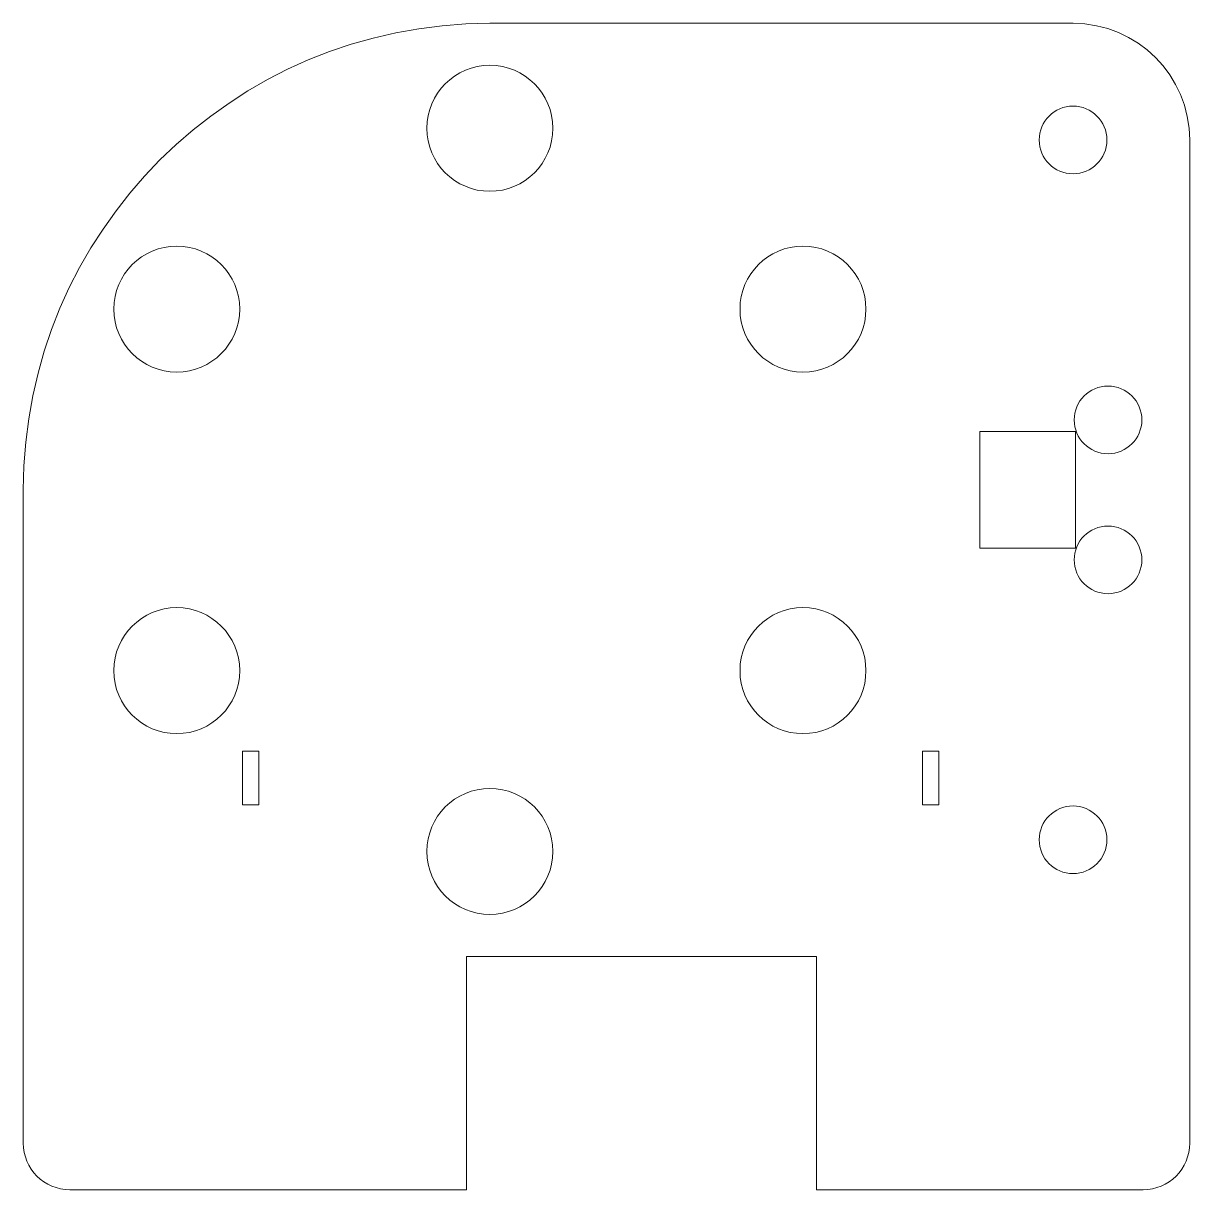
# Model space of a CAD drawing. Header units: millimetres. Extents: x -20 to 30, y -30 to 20.
import ezdxf

# ---------------------------------------------------------------- set-up
doc = ezdxf.new("R2010")
doc.units = ezdxf.units.MM
doc.layers.add('4 Retainer Plate', color=7, linetype='CONTINUOUS', lineweight=0, true_color=0xffffff)

msp = doc.modelspace()

# ---------------------------------------------------------------- linework, layer by layer
at = {"layer": '4 Retainer Plate'}
for p, q in [((0, 20), (25, 20)), ((30, 15), (30, -28)), ((21, -2.5), (21, 2.5)), ((21, 2.5), (25.1, 2.5)), ((25.1, 2.5), (25.1, -2.5)), ((-20, -28), (-20, 0)), ((25.1, -2.5), (21, -2.5)), ((-10.6, -11.2), (-9.9, -11.2)), ((-10.6, -13.5), (-10.6, -11.2)), ((-9.9, -11.2), (-9.9, -13.5)), ((18.55, -11.2), (19.25, -11.2)), ((18.55, -13.5), (18.55, -11.2)), ((19.25, -11.2), (19.25, -13.5)), ((-9.9, -13.5), (-10.6, -13.5)), ((19.25, -13.5), (18.55, -13.5)), ((-1, -30), (-18, -30))]:
    msp.add_line(p, q, dxfattribs=at)
at = {"layer": '4 Retainer Plate', "color": 0}
for p, q in [((-1, -20), (14, -20)), ((-1, -20), (-1, -30)), ((14, -20), (14, -30)), ((14, -30), (28, -30))]:
    msp.add_line(p, q, dxfattribs=at)
at = {"layer": '4 Retainer Plate'}
for centre, radius in [((0, 15.5), 2.7), ((25, 15), 1.45), ((-13.423, 7.75), 2.7), ((13.423, 7.75), 2.7), ((26.5, 3), 1.45), ((26.5, -3), 1.45), ((-13.423, -7.75), 2.7), ((13.423, -7.75), 2.7), ((0, -15.5), 2.7), ((25, -15), 1.45)]:
    msp.add_circle(centre, radius, dxfattribs=at)
for centre, radius, start, end in [((0, 0), 20, 90, 180), ((25, 15), 5, 0, 90), ((0, 0), 8.45, 0, 0), ((-18, -28), 2, 180, 270), ((28, -28), 2, 270, 0)]:
    msp.add_arc(centre, radius, start, end, dxfattribs=at)

doc.saveas('drawing.dxf')
